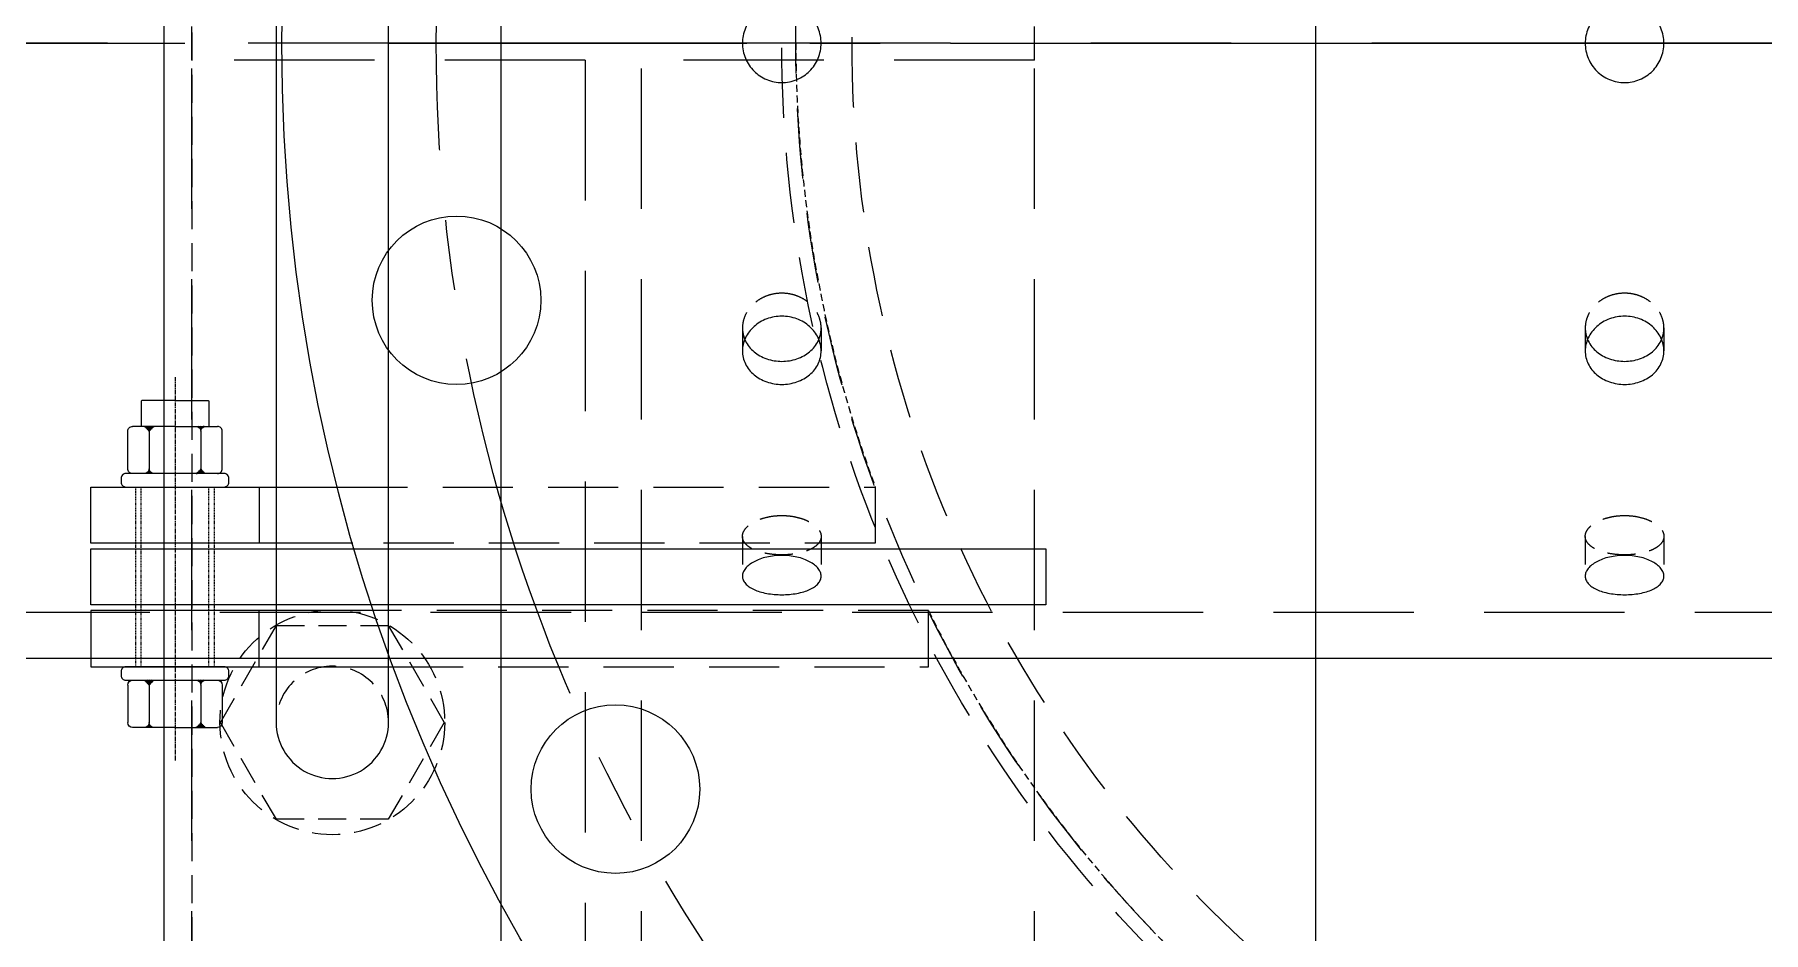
# Model space of a CAD drawing. Header units: millimetres. Extents: x -46397 to 283259, y -8690 to 23983.
# Drawn here: x 119758.6 to 120066.3, y 141.4 to 301.2 of the extents above; entities that cross this region are included whole.
import ezdxf

# ---------------------------------------------------------------- set-up
doc = ezdxf.new("R2010")
doc.units = ezdxf.units.MM
for name, pattern in [('CENTER', [2, 1.25, -0.25, 0.25, -0.25]), ('CENTER2', [1.125, 0.75, -0.125, 0.125, -0.125]), ('HIDDEN', [0.375, 0.25, -0.125]), ('HIDDEN2', [0.1875, 0.125, -0.0625]), ('HIDDENX2', [0.75, 0.5, -0.25])]:
    doc.linetypes.add(name, pattern=pattern)
for name, color, linetype, lineweight in [('BOLTS', 7, 'Continuous', 9), ('CHUAN NET KHUAT', 4, 'HIDDEN', 0), ('DUONGCHINH', 7, 'Continuous', 25), ('DUONGTAM', 1, 'CENTER', 0), ('mDƯỜNG KHUẤT', 251, 'HIDDEN', 5), ('mDƯỜNG TÂM', 8, 'CENTER', 0)]:
    doc.layers.add(name, color=color, linetype=linetype, lineweight=lineweight)
doc.layers.add('flashshoot', color=7, linetype='Continuous')

# ---------------------------------------------------------------- blocks, each defined once
blk = doc.blocks.new('A$C90275d84')
at = {"color": 1, "linetype": 'HIDDENX2', "lineweight": 0, "ltscale": 50}
blk.add_line((101.37, 1960), (101.37, -3000), dxfattribs=at)
at = {"color": 2, "linetype": 'Continuous', "lineweight": 0, "ltscale": 10}
blk.add_line((109.55, 1960), (109.55, -3000), dxfattribs=at)
at = {"color": 1, "linetype": 'HIDDENX2', "lineweight": 0, "ltscale": 10}
for p, q in [((50.68, -2233), (54.77, -2233)), ((87.79, -2233), (94.87, -2233)), ((50.68, -2247), (54.77, -2247)), ((87.79, -2247), (94.87, -2247)), ((50.68, -2383), (54.77, -2383)), ((87.79, -2383), (94.87, -2383)), ((50.68, -2397), (54.77, -2397)), ((87.79, -2397), (94.87, -2397))]:
    blk.add_line(p, q, dxfattribs=at)
at = {"color": 2, "linetype": 'Continuous', "lineweight": 0, "ltscale": 10}
for points, knots in [([(-7, -2240), (-7, -2239.56), (-6.96, -2239.11), (-6.78, -2238.2), (-6.65, -2237.75), (-6.29, -2236.89), (-6.07, -2236.48), (-5.55, -2235.71), (-5.26, -2235.36), (-4.64, -2234.74), (-4.29, -2234.45), (-3.52, -2233.93), (-3.11, -2233.71), (-2.25, -2233.35), (-1.8, -2233.22), (-0.89, -2233.04), (-0.44, -2233), (0.44, -2233), (0.89, -2233.04), (1.8, -2233.22), (2.25, -2233.35), (3.11, -2233.71), (3.52, -2233.93), (4.29, -2234.45), (4.64, -2234.74), (5.26, -2235.36), (5.55, -2235.71), (6.07, -2236.48), (6.29, -2236.89), (6.65, -2237.75), (6.78, -2238.2), (6.96, -2239.11), (7, -2239.56), (7, -2240.44), (6.96, -2240.89), (6.78, -2241.8), (6.65, -2242.25), (6.29, -2243.11), (6.07, -2243.52), (5.55, -2244.29), (5.26, -2244.64), (4.64, -2245.26), (4.29, -2245.55), (3.52, -2246.07), (3.11, -2246.29), (2.25, -2246.65), (1.8, -2246.78), (0.89, -2246.96), (0.44, -2247), (-0.44, -2247), (-0.89, -2246.96), (-1.8, -2246.78), (-2.25, -2246.65), (-3.11, -2246.29), (-3.52, -2246.07), (-4.29, -2245.55), (-4.64, -2245.26), (-5.26, -2244.64), (-5.55, -2244.29), (-6.07, -2243.52), (-6.29, -2243.11), (-6.65, -2242.25), (-6.78, -2241.8), (-6.96, -2240.89), (-7, -2240.44), (-7, -2240)], [0, 0, 0, 0, 1.318789, 1.318789, 2.637578, 2.637578, 3.956368, 3.956368, 5.275157, 5.275157, 6.593945, 6.593945, 7.912734, 7.912734, 9.231522, 9.231522, 10.550311, 10.550311, 11.869099, 11.869099, 13.187888, 13.187888, 14.506676, 14.506676, 15.825465, 15.825465, 17.144254, 17.144254, 18.463043, 18.463043, 19.781833, 19.781833, 21.100622, 21.100622, 22.419411, 22.419411, 23.7382, 23.7382, 25.05699, 25.05699, 26.375779, 26.375779, 27.694567, 27.694567, 29.013356, 29.013356, 30.332144, 30.332144, 31.650933, 31.650933, 32.969721, 32.969721, 34.28851, 34.28851, 35.607298, 35.607298, 36.926087, 36.926087, 38.244876, 38.244876, 39.563665, 39.563665, 40.882454, 40.882454, 42.201244, 42.201244, 42.201244, 42.201244]), ([(48.6, -2240), (48.6, -2239.56), (48.64, -2239.11), (48.8, -2238.2), (48.92, -2237.75), (49.24, -2236.89), (49.44, -2236.48), (49.9, -2235.71), (50.16, -2235.36), (50.71, -2234.74), (51.02, -2234.45), (51.7, -2233.93), (52.06, -2233.71), (52.82, -2233.35), (53.21, -2233.22), (54, -2233.04), (54.39, -2233), (55.16, -2233), (55.55, -2233.04), (56.33, -2233.22), (56.71, -2233.35), (57.45, -2233.71), (57.8, -2233.93), (58.45, -2234.45), (58.74, -2234.74), (59.27, -2235.36), (59.51, -2235.71), (59.94, -2236.48), (60.13, -2236.89), (60.43, -2237.75), (60.54, -2238.2), (60.69, -2239.11), (60.73, -2239.56), (60.73, -2240.44), (60.69, -2240.89), (60.54, -2241.8), (60.43, -2242.25), (60.13, -2243.11), (59.94, -2243.52), (59.51, -2244.29), (59.27, -2244.64), (58.74, -2245.26), (58.45, -2245.55), (57.8, -2246.07), (57.45, -2246.29), (56.71, -2246.65), (56.33, -2246.78), (55.55, -2246.96), (55.16, -2247), (54.39, -2247), (54, -2246.96), (53.21, -2246.78), (52.82, -2246.65), (52.06, -2246.29), (51.7, -2246.07), (51.02, -2245.55), (50.71, -2245.26), (50.16, -2244.64), (49.9, -2244.29), (49.44, -2243.52), (49.24, -2243.11), (48.92, -2242.25), (48.8, -2241.8), (48.64, -2240.89), (48.6, -2240.44), (48.6, -2240)], [0, 0, 0, 0, 1.318789, 1.318789, 2.637578, 2.637578, 3.956368, 3.956368, 5.275157, 5.275157, 6.593945, 6.593945, 7.912734, 7.912734, 9.231522, 9.231522, 10.550311, 10.550311, 11.869099, 11.869099, 13.187888, 13.187888, 14.506676, 14.506676, 15.825465, 15.825465, 17.144254, 17.144254, 18.463043, 18.463043, 19.781833, 19.781833, 21.100622, 21.100622, 22.419411, 22.419411, 23.7382, 23.7382, 25.05699, 25.05699, 26.375779, 26.375779, 27.694567, 27.694567, 29.013356, 29.013356, 30.332144, 30.332144, 31.650933, 31.650933, 32.969721, 32.969721, 34.28851, 34.28851, 35.607298, 35.607298, 36.926087, 36.926087, 38.244876, 38.244876, 39.563665, 39.563665, 40.882454, 40.882454, 42.201244, 42.201244, 42.201244, 42.201244]), ([(52.72, -2246.59), (52.81, -2246.55), (52.9, -2246.51), (53.36, -2246.29), (53.71, -2246.07), (54.35, -2245.55), (54.65, -2245.26), (55.17, -2244.64), (55.42, -2244.29), (55.85, -2243.52), (56.03, -2243.11), (56.33, -2242.25), (56.44, -2241.8), (56.59, -2240.89), (56.63, -2240.44), (56.63, -2239.56), (56.59, -2239.11), (56.44, -2238.2), (56.33, -2237.75), (56.03, -2236.89), (55.85, -2236.48), (55.42, -2235.71), (55.17, -2235.36), (54.65, -2234.74), (54.35, -2234.45), (53.71, -2233.93), (53.36, -2233.71), (52.9, -2233.49), (52.81, -2233.45), (52.72, -2233.41)], [12.868165, 12.868165, 12.868165, 12.868165, 13.188536, 13.188536, 14.507389, 14.507389, 15.826243, 15.826243, 17.145097, 17.145097, 18.463951, 18.463951, 19.782805, 19.782805, 21.10166, 21.10166, 22.420514, 22.420514, 23.739368, 23.739368, 25.058222, 25.058222, 26.377077, 26.377077, 27.69593, 27.69593, 29.014783, 29.014783, 29.335155, 29.335155, 29.335155, 29.335155]), ([(91.18, -2240), (91.18, -2239.56), (91.2, -2239.11), (91.3, -2238.2), (91.38, -2237.75), (91.57, -2236.89), (91.69, -2236.48), (91.98, -2235.71), (92.13, -2235.36), (92.47, -2234.74), (92.66, -2234.45), (93.06, -2233.93), (93.28, -2233.71), (93.73, -2233.35), (93.96, -2233.22), (94.42, -2233.04), (94.65, -2233), (95.09, -2233), (95.32, -2233.04), (95.76, -2233.22), (95.98, -2233.35), (96.39, -2233.71), (96.59, -2233.93), (96.94, -2234.45), (97.11, -2234.74), (97.39, -2235.36), (97.53, -2235.71), (97.76, -2236.48), (97.86, -2236.89), (98.02, -2237.75), (98.08, -2238.2), (98.16, -2239.11), (98.18, -2239.56), (98.18, -2240.44), (98.16, -2240.89), (98.08, -2241.8), (98.02, -2242.25), (97.86, -2243.11), (97.76, -2243.52), (97.53, -2244.29), (97.39, -2244.64), (97.11, -2245.26), (96.94, -2245.55), (96.59, -2246.07), (96.39, -2246.29), (95.98, -2246.65), (95.76, -2246.78), (95.32, -2246.96), (95.09, -2247), (94.65, -2247), (94.42, -2246.96), (93.96, -2246.78), (93.73, -2246.65), (93.28, -2246.29), (93.06, -2246.07), (92.66, -2245.55), (92.47, -2245.26), (92.13, -2244.64), (91.98, -2244.29), (91.69, -2243.52), (91.57, -2243.11), (91.38, -2242.25), (91.3, -2241.8), (91.2, -2240.89), (91.18, -2240.44), (91.18, -2240)], [0, 0, 0, 0, 1.318789, 1.318789, 2.637578, 2.637578, 3.956368, 3.956368, 5.275157, 5.275157, 6.593945, 6.593945, 7.912734, 7.912734, 9.231522, 9.231522, 10.550311, 10.550311, 11.869099, 11.869099, 13.187888, 13.187888, 14.506676, 14.506676, 15.825465, 15.825465, 17.144254, 17.144254, 18.463043, 18.463043, 19.781833, 19.781833, 21.100622, 21.100622, 22.419411, 22.419411, 23.7382, 23.7382, 25.05699, 25.05699, 26.375779, 26.375779, 27.694567, 27.694567, 29.013356, 29.013356, 30.332144, 30.332144, 31.650933, 31.650933, 32.969721, 32.969721, 34.28851, 34.28851, 35.607298, 35.607298, 36.926087, 36.926087, 38.244876, 38.244876, 39.563665, 39.563665, 40.882454, 40.882454, 42.201244, 42.201244, 42.201244, 42.201244]), ([(-7, -2390), (-7, -2389.56), (-6.96, -2389.11), (-6.78, -2388.2), (-6.65, -2387.75), (-6.29, -2386.89), (-6.07, -2386.48), (-5.55, -2385.71), (-5.26, -2385.36), (-4.64, -2384.74), (-4.29, -2384.45), (-3.52, -2383.93), (-3.11, -2383.71), (-2.25, -2383.35), (-1.8, -2383.22), (-0.89, -2383.04), (-0.44, -2383), (0.44, -2383), (0.89, -2383.04), (1.8, -2383.22), (2.25, -2383.35), (3.11, -2383.71), (3.52, -2383.93), (4.29, -2384.45), (4.64, -2384.74), (5.26, -2385.36), (5.55, -2385.71), (6.07, -2386.48), (6.29, -2386.89), (6.65, -2387.75), (6.78, -2388.2), (6.96, -2389.11), (7, -2389.56), (7, -2390.44), (6.96, -2390.89), (6.78, -2391.8), (6.65, -2392.25), (6.29, -2393.11), (6.07, -2393.52), (5.55, -2394.29), (5.26, -2394.64), (4.64, -2395.26), (4.29, -2395.55), (3.52, -2396.07), (3.11, -2396.29), (2.25, -2396.65), (1.8, -2396.78), (0.89, -2396.96), (0.44, -2397), (-0.44, -2397), (-0.89, -2396.96), (-1.8, -2396.78), (-2.25, -2396.65), (-3.11, -2396.29), (-3.52, -2396.07), (-4.29, -2395.55), (-4.64, -2395.26), (-5.26, -2394.64), (-5.55, -2394.29), (-6.07, -2393.52), (-6.29, -2393.11), (-6.65, -2392.25), (-6.78, -2391.8), (-6.96, -2390.89), (-7, -2390.44), (-7, -2390)], [0, 0, 0, 0, 1.318789, 1.318789, 2.637578, 2.637578, 3.956368, 3.956368, 5.275157, 5.275157, 6.593945, 6.593945, 7.912734, 7.912734, 9.231522, 9.231522, 10.550311, 10.550311, 11.869099, 11.869099, 13.187888, 13.187888, 14.506676, 14.506676, 15.825465, 15.825465, 17.144254, 17.144254, 18.463043, 18.463043, 19.781833, 19.781833, 21.100622, 21.100622, 22.419411, 22.419411, 23.7382, 23.7382, 25.05699, 25.05699, 26.375779, 26.375779, 27.694567, 27.694567, 29.013356, 29.013356, 30.332144, 30.332144, 31.650933, 31.650933, 32.969721, 32.969721, 34.28851, 34.28851, 35.607298, 35.607298, 36.926087, 36.926087, 38.244876, 38.244876, 39.563665, 39.563665, 40.882454, 40.882454, 42.201244, 42.201244, 42.201244, 42.201244]), ([(48.6, -2390), (48.6, -2389.56), (48.64, -2389.11), (48.8, -2388.2), (48.92, -2387.75), (49.24, -2386.89), (49.44, -2386.48), (49.9, -2385.71), (50.16, -2385.36), (50.71, -2384.74), (51.02, -2384.45), (51.7, -2383.93), (52.06, -2383.71), (52.82, -2383.35), (53.21, -2383.22), (54, -2383.04), (54.39, -2383), (55.16, -2383), (55.55, -2383.04), (56.33, -2383.22), (56.71, -2383.35), (57.45, -2383.71), (57.8, -2383.93), (58.45, -2384.45), (58.74, -2384.74), (59.27, -2385.36), (59.51, -2385.71), (59.94, -2386.48), (60.13, -2386.89), (60.43, -2387.75), (60.54, -2388.2), (60.69, -2389.11), (60.73, -2389.56), (60.73, -2390.44), (60.69, -2390.89), (60.54, -2391.8), (60.43, -2392.25), (60.13, -2393.11), (59.94, -2393.52), (59.51, -2394.29), (59.27, -2394.64), (58.74, -2395.26), (58.45, -2395.55), (57.8, -2396.07), (57.45, -2396.29), (56.71, -2396.65), (56.33, -2396.78), (55.55, -2396.96), (55.16, -2397), (54.39, -2397), (54, -2396.96), (53.21, -2396.78), (52.82, -2396.65), (52.06, -2396.29), (51.7, -2396.07), (51.02, -2395.55), (50.71, -2395.26), (50.16, -2394.64), (49.9, -2394.29), (49.44, -2393.52), (49.24, -2393.11), (48.92, -2392.25), (48.8, -2391.8), (48.64, -2390.89), (48.6, -2390.44), (48.6, -2390)], [0, 0, 0, 0, 1.318789, 1.318789, 2.637578, 2.637578, 3.956368, 3.956368, 5.275157, 5.275157, 6.593945, 6.593945, 7.912734, 7.912734, 9.231522, 9.231522, 10.550311, 10.550311, 11.869099, 11.869099, 13.187888, 13.187888, 14.506676, 14.506676, 15.825465, 15.825465, 17.144254, 17.144254, 18.463043, 18.463043, 19.781833, 19.781833, 21.100622, 21.100622, 22.419411, 22.419411, 23.7382, 23.7382, 25.05699, 25.05699, 26.375779, 26.375779, 27.694567, 27.694567, 29.013356, 29.013356, 30.332144, 30.332144, 31.650933, 31.650933, 32.969721, 32.969721, 34.28851, 34.28851, 35.607298, 35.607298, 36.926087, 36.926087, 38.244876, 38.244876, 39.563665, 39.563665, 40.882454, 40.882454, 42.201244, 42.201244, 42.201244, 42.201244]), ([(52.72, -2396.59), (52.81, -2396.55), (52.9, -2396.51), (53.36, -2396.29), (53.71, -2396.07), (54.35, -2395.55), (54.65, -2395.26), (55.17, -2394.64), (55.42, -2394.29), (55.85, -2393.52), (56.03, -2393.11), (56.33, -2392.25), (56.44, -2391.8), (56.59, -2390.89), (56.63, -2390.44), (56.63, -2389.56), (56.59, -2389.11), (56.44, -2388.2), (56.33, -2387.75), (56.03, -2386.89), (55.85, -2386.48), (55.42, -2385.71), (55.17, -2385.36), (54.65, -2384.74), (54.35, -2384.45), (53.71, -2383.93), (53.36, -2383.71), (52.9, -2383.49), (52.81, -2383.45), (52.72, -2383.41)], [12.868165, 12.868165, 12.868165, 12.868165, 13.188536, 13.188536, 14.507389, 14.507389, 15.826243, 15.826243, 17.145097, 17.145097, 18.463951, 18.463951, 19.782805, 19.782805, 21.10166, 21.10166, 22.420514, 22.420514, 23.739368, 23.739368, 25.058222, 25.058222, 26.377077, 26.377077, 27.69593, 27.69593, 29.014783, 29.014783, 29.335155, 29.335155, 29.335155, 29.335155]), ([(91.18, -2390), (91.18, -2389.56), (91.2, -2389.11), (91.3, -2388.2), (91.38, -2387.75), (91.57, -2386.89), (91.69, -2386.48), (91.98, -2385.71), (92.13, -2385.36), (92.47, -2384.74), (92.66, -2384.45), (93.06, -2383.93), (93.28, -2383.71), (93.73, -2383.35), (93.96, -2383.22), (94.42, -2383.04), (94.65, -2383), (95.09, -2383), (95.32, -2383.04), (95.76, -2383.22), (95.98, -2383.35), (96.39, -2383.71), (96.59, -2383.93), (96.94, -2384.45), (97.11, -2384.74), (97.39, -2385.36), (97.53, -2385.71), (97.76, -2386.48), (97.86, -2386.89), (98.02, -2387.75), (98.08, -2388.2), (98.16, -2389.11), (98.18, -2389.56), (98.18, -2390.44), (98.16, -2390.89), (98.08, -2391.8), (98.02, -2392.25), (97.86, -2393.11), (97.76, -2393.52), (97.53, -2394.29), (97.39, -2394.64), (97.11, -2395.26), (96.94, -2395.55), (96.59, -2396.07), (96.39, -2396.29), (95.98, -2396.65), (95.76, -2396.78), (95.32, -2396.96), (95.09, -2397), (94.65, -2397), (94.42, -2396.96), (93.96, -2396.78), (93.73, -2396.65), (93.28, -2396.29), (93.06, -2396.07), (92.66, -2395.55), (92.47, -2395.26), (92.13, -2394.64), (91.98, -2394.29), (91.69, -2393.52), (91.57, -2393.11), (91.38, -2392.25), (91.3, -2391.8), (91.2, -2390.89), (91.18, -2390.44), (91.18, -2390)], [0, 0, 0, 0, 1.318789, 1.318789, 2.637578, 2.637578, 3.956368, 3.956368, 5.275157, 5.275157, 6.593945, 6.593945, 7.912734, 7.912734, 9.231522, 9.231522, 10.550311, 10.550311, 11.869099, 11.869099, 13.187888, 13.187888, 14.506676, 14.506676, 15.825465, 15.825465, 17.144254, 17.144254, 18.463043, 18.463043, 19.781833, 19.781833, 21.100622, 21.100622, 22.419411, 22.419411, 23.7382, 23.7382, 25.05699, 25.05699, 26.375779, 26.375779, 27.694567, 27.694567, 29.013356, 29.013356, 30.332144, 30.332144, 31.650933, 31.650933, 32.969721, 32.969721, 34.28851, 34.28851, 35.607298, 35.607298, 36.926087, 36.926087, 38.244876, 38.244876, 39.563665, 39.563665, 40.882454, 40.882454, 42.201244, 42.201244, 42.201244, 42.201244])]:
    blk.add_open_spline(points, degree=3, knots=knots, dxfattribs=at)
at = {"color": 1, "linetype": 'HIDDENX2', "lineweight": 0, "ltscale": 10}
for points, knots in [([(52.72, -2233.41), (52.43, -2233.29), (52.14, -2233.2), (51.46, -2233.04), (51.07, -2233), (50.3, -2233), (49.91, -2233.04), (49.12, -2233.22), (48.73, -2233.35), (47.97, -2233.71), (47.6, -2233.93), (46.93, -2234.45), (46.61, -2234.74), (46.06, -2235.36), (45.8, -2235.71), (45.34, -2236.48), (45.14, -2236.89), (44.82, -2237.75), (44.7, -2238.2), (44.54, -2239.11), (44.5, -2239.56), (44.5, -2240)], [29.335155, 29.335155, 29.335155, 29.335155, 30.333636, 30.333636, 31.652489, 31.652489, 32.971343, 32.971343, 34.290196, 34.290196, 35.609049, 35.609049, 36.927902, 36.927902, 38.246757, 38.246757, 39.565611, 39.565611, 40.884465, 40.884465, 42.203319, 42.203319, 42.203319, 42.203319]), ([(84.08, -2240), (84.08, -2240.44), (84.1, -2240.89), (84.2, -2241.8), (84.28, -2242.25), (84.48, -2243.11), (84.6, -2243.52), (84.88, -2244.29), (85.04, -2244.64), (85.38, -2245.26), (85.57, -2245.55), (85.97, -2246.07), (86.19, -2246.29), (86.64, -2246.65), (86.88, -2246.78), (87.34, -2246.96), (87.57, -2247), (88.01, -2247), (88.23, -2246.96), (88.68, -2246.78), (88.89, -2246.65), (89.3, -2246.29), (89.5, -2246.07), (89.86, -2245.55), (90.02, -2245.26), (90.3, -2244.64), (90.43, -2244.29), (90.66, -2243.52), (90.76, -2243.11), (90.92, -2242.25), (90.98, -2241.8), (91.06, -2240.89), (91.08, -2240.44), (91.08, -2239.56), (91.06, -2239.11), (90.98, -2238.2), (90.92, -2237.75), (90.76, -2236.89), (90.66, -2236.48), (90.43, -2235.71), (90.3, -2235.36), (90.02, -2234.74), (89.86, -2234.45), (89.5, -2233.93), (89.3, -2233.71), (88.89, -2233.35), (88.68, -2233.22), (88.23, -2233.04), (88.01, -2233), (87.57, -2233), (87.34, -2233.04), (86.88, -2233.22), (86.64, -2233.35), (86.19, -2233.71), (85.97, -2233.93), (85.57, -2234.45), (85.38, -2234.74), (85.04, -2235.36), (84.88, -2235.71), (84.6, -2236.48), (84.48, -2236.89), (84.28, -2237.75), (84.2, -2238.2), (84.1, -2239.11), (84.08, -2239.56), (84.08, -2240)], [0, 0, 0, 0, 1.318854, 1.318854, 2.637708, 2.637708, 3.956563, 3.956563, 5.275417, 5.275417, 6.59427, 6.59427, 7.913123, 7.913123, 9.231977, 9.231977, 10.55083, 10.55083, 11.869683, 11.869683, 13.188536, 13.188536, 14.507389, 14.507389, 15.826243, 15.826243, 17.145097, 17.145097, 18.463951, 18.463951, 19.782805, 19.782805, 21.10166, 21.10166, 22.420514, 22.420514, 23.739368, 23.739368, 25.058222, 25.058222, 26.377077, 26.377077, 27.69593, 27.69593, 29.014783, 29.014783, 30.333636, 30.333636, 31.652489, 31.652489, 32.971343, 32.971343, 34.290196, 34.290196, 35.609049, 35.609049, 36.927902, 36.927902, 38.246757, 38.246757, 39.565611, 39.565611, 40.884465, 40.884465, 42.203319, 42.203319, 42.203319, 42.203319]), ([(44.5, -2240), (44.5, -2240.44), (44.54, -2240.89), (44.7, -2241.8), (44.82, -2242.25), (45.14, -2243.11), (45.34, -2243.52), (45.8, -2244.29), (46.06, -2244.64), (46.61, -2245.26), (46.93, -2245.55), (47.6, -2246.07), (47.97, -2246.29), (48.73, -2246.65), (49.12, -2246.78), (49.91, -2246.96), (50.3, -2247), (51.07, -2247), (51.46, -2246.96), (52.14, -2246.8), (52.43, -2246.71), (52.72, -2246.59)], [0, 0, 0, 0, 1.318854, 1.318854, 2.637708, 2.637708, 3.956563, 3.956563, 5.275417, 5.275417, 6.59427, 6.59427, 7.913123, 7.913123, 9.231977, 9.231977, 10.55083, 10.55083, 11.869683, 11.869683, 12.868165, 12.868165, 12.868165, 12.868165]), ([(52.72, -2383.41), (52.43, -2383.29), (52.14, -2383.2), (51.46, -2383.04), (51.07, -2383), (50.3, -2383), (49.91, -2383.04), (49.12, -2383.22), (48.73, -2383.35), (47.97, -2383.71), (47.6, -2383.93), (46.93, -2384.45), (46.61, -2384.74), (46.06, -2385.36), (45.8, -2385.71), (45.34, -2386.48), (45.14, -2386.89), (44.82, -2387.75), (44.7, -2388.2), (44.54, -2389.11), (44.5, -2389.56), (44.5, -2390)], [29.335155, 29.335155, 29.335155, 29.335155, 30.333636, 30.333636, 31.652489, 31.652489, 32.971343, 32.971343, 34.290196, 34.290196, 35.609049, 35.609049, 36.927902, 36.927902, 38.246757, 38.246757, 39.565611, 39.565611, 40.884465, 40.884465, 42.203319, 42.203319, 42.203319, 42.203319]), ([(84.08, -2390), (84.08, -2390.44), (84.1, -2390.89), (84.2, -2391.8), (84.28, -2392.25), (84.48, -2393.11), (84.6, -2393.52), (84.88, -2394.29), (85.04, -2394.64), (85.38, -2395.26), (85.57, -2395.55), (85.97, -2396.07), (86.19, -2396.29), (86.64, -2396.65), (86.88, -2396.78), (87.34, -2396.96), (87.57, -2397), (88.01, -2397), (88.23, -2396.96), (88.68, -2396.78), (88.89, -2396.65), (89.3, -2396.29), (89.5, -2396.07), (89.86, -2395.55), (90.02, -2395.26), (90.3, -2394.64), (90.43, -2394.29), (90.66, -2393.52), (90.76, -2393.11), (90.92, -2392.25), (90.98, -2391.8), (91.06, -2390.89), (91.08, -2390.44), (91.08, -2389.56), (91.06, -2389.11), (90.98, -2388.2), (90.92, -2387.75), (90.76, -2386.89), (90.66, -2386.48), (90.43, -2385.71), (90.3, -2385.36), (90.02, -2384.74), (89.86, -2384.45), (89.5, -2383.93), (89.3, -2383.71), (88.89, -2383.35), (88.68, -2383.22), (88.23, -2383.04), (88.01, -2383), (87.57, -2383), (87.34, -2383.04), (86.88, -2383.22), (86.64, -2383.35), (86.19, -2383.71), (85.97, -2383.93), (85.57, -2384.45), (85.38, -2384.74), (85.04, -2385.36), (84.88, -2385.71), (84.6, -2386.48), (84.48, -2386.89), (84.28, -2387.75), (84.2, -2388.2), (84.1, -2389.11), (84.08, -2389.56), (84.08, -2390)], [0, 0, 0, 0, 1.318854, 1.318854, 2.637708, 2.637708, 3.956563, 3.956563, 5.275417, 5.275417, 6.59427, 6.59427, 7.913123, 7.913123, 9.231977, 9.231977, 10.55083, 10.55083, 11.869683, 11.869683, 13.188536, 13.188536, 14.507389, 14.507389, 15.826243, 15.826243, 17.145097, 17.145097, 18.463951, 18.463951, 19.782805, 19.782805, 21.10166, 21.10166, 22.420514, 22.420514, 23.739368, 23.739368, 25.058222, 25.058222, 26.377077, 26.377077, 27.69593, 27.69593, 29.014783, 29.014783, 30.333636, 30.333636, 31.652489, 31.652489, 32.971343, 32.971343, 34.290196, 34.290196, 35.609049, 35.609049, 36.927902, 36.927902, 38.246757, 38.246757, 39.565611, 39.565611, 40.884465, 40.884465, 42.203319, 42.203319, 42.203319, 42.203319]), ([(44.5, -2390), (44.5, -2390.44), (44.54, -2390.89), (44.7, -2391.8), (44.82, -2392.25), (45.14, -2393.11), (45.34, -2393.52), (45.8, -2394.29), (46.06, -2394.64), (46.61, -2395.26), (46.93, -2395.55), (47.6, -2396.07), (47.97, -2396.29), (48.73, -2396.65), (49.12, -2396.78), (49.91, -2396.96), (50.3, -2397), (51.07, -2397), (51.46, -2396.96), (52.14, -2396.8), (52.43, -2396.71), (52.72, -2396.59)], [0, 0, 0, 0, 1.318854, 1.318854, 2.637708, 2.637708, 3.956563, 3.956563, 5.275417, 5.275417, 6.59427, 6.59427, 7.913123, 7.913123, 9.231977, 9.231977, 10.55083, 10.55083, 11.869683, 11.869683, 12.868165, 12.868165, 12.868165, 12.868165])]:
    blk.add_open_spline(points, degree=3, knots=knots, dxfattribs=at)
at = {"layer": 'DUONGTAM', "ltscale": 100}
blk.add_line((0, 2440), (0, -3000), dxfattribs=at)
blk = doc.blocks.new('A$Cc882877d')
at = {"color": 6, "linetype": 'Continuous', "lineweight": 0, "ltscale": 10}
for p, q in [((-170.9, -2440), (354.63, -2440)), ((120.9, -2460), (-120.9, -2460)), ((-120.9, -2480), (120.9, -2480)), ((-170.9, -2500), (354.63, -2500))]:
    blk.add_line(p, q, dxfattribs=at)
at = {"color": 4, "linetype": 'HIDDENX2', "lineweight": 0, "ltscale": 10}
for p, q in [((103.64, -2460.04), (120.9, -2450.08)), ((120.9, -2450.08), (138.16, -2460.04)), ((103.64, -2479.96), (103.64, -2460.04)), ((138.16, -2460.04), (138.16, -2479.96)), ((120.9, -2489.93), (103.64, -2479.96)), ((138.16, -2479.96), (120.9, -2489.93)), ((-159.4, -2495), (343.13, -2495))]:
    blk.add_line(p, q, dxfattribs=at)
blk.add_circle((120.9, -2470), 20, dxfattribs=at)
for start, end in [(90, 180), (180, 270)]:
    blk.add_arc((120.9, -2470), 10, start, end, dxfattribs=at)
at = {"color": 6, "linetype": 'Continuous', "lineweight": 0, "ltscale": 10}
blk.add_arc((120.9, -2470), 10, 270, 90, dxfattribs=at)
blk = doc.blocks.new('A$Cda035db7')
at = {"layer": 'DUONGTAM', "ltscale": 200}
blk.add_line((0, -3546.23), (0, 3546.23), dxfattribs=at)
blk = doc.blocks.new('*U98')
at = {"color": 1}
blk.add_circle((0, 0), 15, dxfattribs=at)
blk = doc.blocks.new('*U99')
at = {"layer": 'DUONGCHINH', "color": 0, "linetype": 'ByBlock', "lineweight": -2, "transparency": 16777216}
for p, rotation in [((101697.88, -98353.87), 180), ((101712.2, -98444.25), 197.9999999999998)]:
    blk.add_blockref('*U98', p, dxfattribs=dict(at, rotation=rotation))
blk = doc.blocks.new('*U100')
at = {"layer": 'mDƯỜNG TÂM', "color": 0, "ltscale": 50, "transparency": 16777216}
blk.add_line((-301, 0), (-59.5, 0), dxfattribs=at)
blk = doc.blocks.new('*U1640')
at = {"layer": 'BOLTS'}
h = blk.add_hatch(dxfattribs=at)
h.set_pattern_fill('ANSI31', color=8, scale=0.88, angle=30, style=0)
h.set_pattern_definition([(195, (-2929.86261, -4641.71054), (-0.028470095, 0.1062518409), [])])
edge = h.paths.add_edge_path()
edge.add_line((-4.59, 42.03), (-4.6, 42.03))
edge.add_ellipse((-5.45, 41.94), major_axis=(-0.608, -0.608), ratio=1, start_angle=141.1342, end_angle=215.0819)
edge.add_line((-5.3, 42.79), (-5.3, 42.8))
edge.add_line((-5.3, 42.8), (-3.85, 42.8))
edge.add_line((-3.85, 42.8), (-3.85, 42.79))
edge.add_ellipse((-3.73, 41.94), major_axis=(-0.608, -0.608), ratio=1, start_angle=232.9978, end_angle=308.8658)
h = blk.add_hatch(dxfattribs=at)
h.set_pattern_fill('ANSI31', color=8, scale=0.88, angle=30, style=0)
h.set_pattern_definition([(345, (2929.86261, -4641.71054), (0.028470095, 0.1062518409), [])])
edge = h.paths.add_edge_path()
edge.add_line((4.59, 42.03), (4.6, 42.03))
edge.add_ellipse((5.45, 41.94), major_axis=(0.608, -0.608), ratio=1, start_angle=144.9181, end_angle=218.8658, ccw=False)
edge.add_line((5.3, 42.79), (5.3, 42.8))
edge.add_line((5.3, 42.8), (3.85, 42.8))
edge.add_line((3.85, 42.8), (3.85, 42.79))
edge.add_ellipse((3.73, 41.94), major_axis=(0.608, -0.608), ratio=1, start_angle=51.1342, end_angle=127.0022, ccw=False)
h = blk.add_hatch(dxfattribs=at)
h.set_pattern_fill('ANSI31', color=8, scale=0.88, angle=30, style=0)
h.set_pattern_definition([(165, (-2929.86261, 4718.91054), (-0.028470095, -0.1062518409), [])])
edge = h.paths.add_edge_path()
edge.add_line((-4.59, 35.17), (-4.6, 35.17))
edge.add_ellipse((-5.45, 35.26), major_axis=(-0.608, -0.608), ratio=1, start_angle=54.9181, end_angle=128.8658, ccw=False)
edge.add_line((-5.3, 34.41), (-5.3, 34.4))
edge.add_line((-5.3, 34.4), (-3.85, 34.4))
edge.add_line((-3.85, 34.4), (-3.85, 34.41))
edge.add_ellipse((-3.73, 35.26), major_axis=(-0.608, -0.608), ratio=1, start_angle=321.1342, end_angle=397.0022, ccw=False)
h = blk.add_hatch(dxfattribs=at)
h.set_pattern_fill('ANSI31', color=8, scale=0.88, angle=30, style=0)
h.set_pattern_definition([(15, (2929.86261, 4718.91054), (0.028470095, -0.1062518409), [])])
edge = h.paths.add_edge_path()
edge.add_line((4.59, 35.17), (4.6, 35.17))
edge.add_ellipse((5.45, 35.26), major_axis=(0.608, -0.608), ratio=1, start_angle=231.1342, end_angle=305.0819)
edge.add_line((5.3, 34.41), (5.3, 34.4))
edge.add_line((5.3, 34.4), (3.85, 34.4))
edge.add_line((3.85, 34.4), (3.85, 34.41))
edge.add_ellipse((3.73, 35.26), major_axis=(0.608, -0.608), ratio=1, start_angle=-37.0022, end_angle=38.8658)
h = blk.add_hatch(dxfattribs=at)
h.set_pattern_fill('ANSI31', color=8, scale=0.88, angle=30, style=0)
h.set_pattern_definition([(195, (-2929.86261, -4686.91054), (-0.028470095, 0.1062518409), [])])
edge = h.paths.add_edge_path()
edge.add_line((-4.59, -3.17), (-4.6, -3.17))
edge.add_ellipse((-5.45, -3.26), major_axis=(-0.608, -0.608), ratio=1, start_angle=141.1342, end_angle=215.0819)
edge.add_line((-5.3, -2.41), (-5.3, -2.4))
edge.add_line((-5.3, -2.4), (-3.85, -2.4))
edge.add_line((-3.85, -2.4), (-3.85, -2.41))
edge.add_ellipse((-3.73, -3.26), major_axis=(-0.608, -0.608), ratio=1, start_angle=232.9978, end_angle=308.8658)
h = blk.add_hatch(dxfattribs=at)
h.set_pattern_fill('ANSI31', color=8, scale=0.88, angle=30, style=0)
h.set_pattern_definition([(345, (2929.86261, -4686.91054), (0.028470095, 0.1062518409), [])])
edge = h.paths.add_edge_path()
edge.add_line((4.59, -3.17), (4.6, -3.17))
edge.add_ellipse((5.45, -3.26), major_axis=(0.608, -0.608), ratio=1, start_angle=144.9181, end_angle=218.8658, ccw=False)
edge.add_line((5.3, -2.41), (5.3, -2.4))
edge.add_line((5.3, -2.4), (3.85, -2.4))
edge.add_line((3.85, -2.4), (3.85, -2.41))
edge.add_ellipse((3.73, -3.26), major_axis=(0.608, -0.608), ratio=1, start_angle=51.1342, end_angle=127.0022, ccw=False)
h = blk.add_hatch(dxfattribs=at)
h.set_pattern_fill('ANSI31', color=8, scale=0.88, angle=30, style=0)
h.set_pattern_definition([(165, (-2929.86261, 4673.71054), (-0.028470095, -0.1062518409), [])])
edge = h.paths.add_edge_path()
edge.add_line((-4.59, -10.03), (-4.6, -10.03))
edge.add_ellipse((-5.45, -9.94), major_axis=(-0.608, -0.608), ratio=1, start_angle=54.9181, end_angle=128.8658, ccw=False)
edge.add_line((-5.3, -10.79), (-5.3, -10.8))
edge.add_line((-5.3, -10.8), (-3.85, -10.8))
edge.add_line((-3.85, -10.8), (-3.85, -10.79))
edge.add_ellipse((-3.73, -9.94), major_axis=(-0.608, -0.608), ratio=1, start_angle=321.1342, end_angle=397.0022, ccw=False)
h = blk.add_hatch(dxfattribs=at)
h.set_pattern_fill('ANSI31', color=8, scale=0.88, angle=30, style=0)
h.set_pattern_definition([(15, (2929.86261, 4673.71054), (0.028470095, -0.1062518409), [])])
edge = h.paths.add_edge_path()
edge.add_line((4.59, -10.03), (4.6, -10.03))
edge.add_ellipse((5.45, -9.94), major_axis=(0.608, -0.608), ratio=1, start_angle=231.1342, end_angle=305.0819)
edge.add_line((5.3, -10.79), (5.3, -10.8))
edge.add_line((5.3, -10.8), (3.85, -10.8))
edge.add_line((3.85, -10.8), (3.85, -10.79))
edge.add_ellipse((3.73, -9.94), major_axis=(0.608, -0.608), ratio=1, start_angle=-37.0022, end_angle=38.8658)
at = {"layer": 'BOLTS', "color": 8, "linetype": 'CENTER2'}
blk.add_line((0, 51.57), (0, -16.77), dxfattribs=at)
at = {"layer": 'BOLTS', "color": 8}
for p, q in [((0, 42.8), (-7.54, 42.8)), ((-4.59, 41.94), (-4.59, 35.26)), ((0, 42.8), (7.54, 42.8)), ((4.59, 41.94), (4.59, 35.26)), ((-8.4, -3.26), (-8.4, -9.94)), ((-4.59, -3.26), (-4.59, -9.94)), ((4.59, -3.26), (4.59, -9.94)), ((8.4, -3.26), (8.4, -9.94)), ((0, -10.8), (-7.54, -10.8)), ((0, -10.8), (7.54, -10.8))]:
    blk.add_line(p, q, dxfattribs=at)
at = {"layer": 'BOLTS', "color": 3, "linetype": 'HIDDEN2'}
for p, q in [((-6, 0), (-6, 32)), ((6, 0), (6, 32))]:
    blk.add_line(p, q, dxfattribs=at)
at = {"layer": 'BOLTS', "color": 3}
for points in [[(0, 47.4), (-5.88, 47.4, 0.414214), (-6, 47.28), (-6, 42.8)], [(0, 47.4), (5.88, 47.4, -0.414214), (6, 47.28), (6, 42.8)]]:
    blk.add_lwpolyline(points, format="xyb", dxfattribs=at)
at = {"layer": 'BOLTS', "color": 8}
for points in [[(-7.54, 34.4, -0.414214), (-8.4, 35.26), (-8.4, 41.94, -0.414214), (-7.54, 42.8)], [(7.54, 34.4, 0.414214), (8.4, 35.26), (8.4, 41.94, 0.414214), (7.54, 42.8)]]:
    blk.add_lwpolyline(points, format="xyb", dxfattribs=at)
at = {"layer": 'BOLTS', "color": 3}
for points in [[(0, 32), (-8.74, 32, -0.414214), (-9.6, 32.86), (-9.6, 33.54, -0.414214), (-8.74, 34.4), (0, 34.4), (8.74, 34.4, -0.414214), (9.6, 33.54), (9.6, 32.86, -0.414214), (8.74, 32)], [(0, -2.4), (-8.74, -2.4, -0.414214), (-9.6, -1.54), (-9.6, -0.86, -0.414214), (-8.74, 0), (0, 0), (8.74, 0, -0.414214), (9.6, -0.86), (9.6, -1.54, -0.414214), (8.74, -2.4)]]:
    blk.add_lwpolyline(points, format="xyb", close=True, dxfattribs=at)
at = {"layer": 'BOLTS', "color": 8}
blk.add_lwpolyline([(-7.54, 34.4), (0, 34.4)], dxfattribs=at)
for centre, start, end in [((-5.45, 41.94), 360, 90), ((-5.45, 41.94), 360, 90), ((-3.73, 41.94), 90, 180), ((-3.73, 41.94), 90, 180), ((3.73, 41.94), 360, 90), ((3.73, 41.94), 360, 90), ((5.45, 41.94), 90, 180), ((5.45, 41.94), 90, 180), ((-5.45, 35.26), 270, 0), ((-3.73, 35.26), 180, 270), ((3.73, 35.26), 270, 0), ((5.45, 35.26), 180, 270), ((-7.54, -3.26), 90, 180), ((-5.45, -3.26), 360, 90), ((-5.45, -3.26), 360, 90), ((-3.73, -3.26), 90, 180), ((-3.73, -3.26), 90, 180), ((3.73, -3.26), 360, 90), ((3.73, -3.26), 360, 90), ((5.45, -3.26), 90, 180), ((5.45, -3.26), 90, 180), ((7.54, -3.26), 360, 90), ((-7.54, -9.94), 180, 270), ((-5.45, -9.94), 270, 0), ((-3.73, -9.94), 180, 270), ((3.73, -9.94), 270, 0), ((5.45, -9.94), 180, 270), ((7.54, -9.94), 270, 0)]:
    blk.add_arc(centre, 0.859, start, end, dxfattribs=at)
blk = doc.blocks.new('MH1-2')
at = {"layer": 'DUONGCHINH'}
for p, q in [((-324, -79), (-324, -89)), ((-324, -111), (-324, -101))]:
    blk.add_line(p, q, dxfattribs=at)
for points in [[(-307.37, -89), (-354, -89), (-354, -79), (-310.1, -79)], [(-311.55, -100), (-354, -100), (-354, -90), (-313.76, -90)], [(-313.76, -90), (-184, -90), (-184, -100), (-311.55, -100)], [(-303.64, -101), (-354, -101), (-354, -111), (-300.21, -111)]]:
    blk.add_lwpolyline(points, dxfattribs=at)
blk.add_circle((0, 0), 320, dxfattribs=at)
at = {"layer": 'mDƯỜNG KHUẤT', "ltscale": 0.5}
for p, q in [((-346, -111), (-346, -79)), ((-332, -111), (-332, -79))]:
    blk.add_line(p, q, dxfattribs=at)
at = {"layer": 'mDƯỜNG KHUẤT', "ltscale": 50}
for points in [[(-310.1, -79), (-214.38, -79), (-214.38, -89), (-307.37, -89)], [(-300.21, -111), (-204.92, -111), (-204.92, -101), (-303.64, -101)]]:
    blk.add_lwpolyline(points, dxfattribs=at)
for centre, radius in [((0, 0), 231), ((0, 0.09), 228.5), ((0, 0.09), 218.5)]:
    blk.add_circle(centre, radius, dxfattribs=at)
at = {"layer": 'mDƯỜNG KHUẤT', "ltscale": 5}
for start, end in [(180, 200.2506), (206.2576, 270)]:
    blk.add_arc((0, 0.09), 228.5, start, end, dxfattribs=at)
at = {"layer": 'mDƯỜNG TÂM', "color": 8, "ltscale": 50}
blk.add_circle((0, 0), 292.5, dxfattribs=at)
at = {"color": 251, "lineweight": 0, "xscale": -1}
blk.add_blockref('*U1640', (-339, -111), dxfattribs=at)
at = {"layer": 'DUONGCHINH', "rotation": 9}
blk.add_blockref('*U99', (-116120.64, 81188.16), dxfattribs=at)
at = {"layer": 'mDƯỜNG TÂM', "color": 8, "ltscale": 50}
blk.add_blockref('*U100', (0, 0), dxfattribs=at)
blk = doc.blocks.new('SD1-3')
at = {"layer": 'CHUAN NET KHUAT', "ltscale": 100}
for p, q in [((50, 915.34), (50, 921.34)), ((200, 915.34), (200, 921.34)), ((50, 701.34), (50, 915.34)), ((120, 915.34), (50, 915.34)), ((120, 915.34), (120, 701.34)), ((130, 701.34), (130, 915.34)), ((200, 915.34), (130, 915.34)), ((200, 701.34), (200, 915.34))]:
    blk.add_line(p, q, dxfattribs=at)
at = {"layer": 'DUONGCHINH'}
blk.add_line((250, 1832.98), (250, 3.7), dxfattribs=at)

msp = doc.modelspace()

# ---------------------------------------------------------------- block references
for name, p in [('SD1-3', (119736.61, -618.69, -1.5)), ('MH1-2', (120122.61, 299.65, -1.5))]:
    msp.add_blockref(name, p)
at = {"layer": 'flashshoot', "rotation": 270}
for name in ['A$Cda035db7', 'A$C90275d84', 'A$Cc882877d']:
    msp.add_blockref(name, (122281.61, 299.65, -1.5), dxfattribs=at)

doc.saveas('drawing.dxf')
